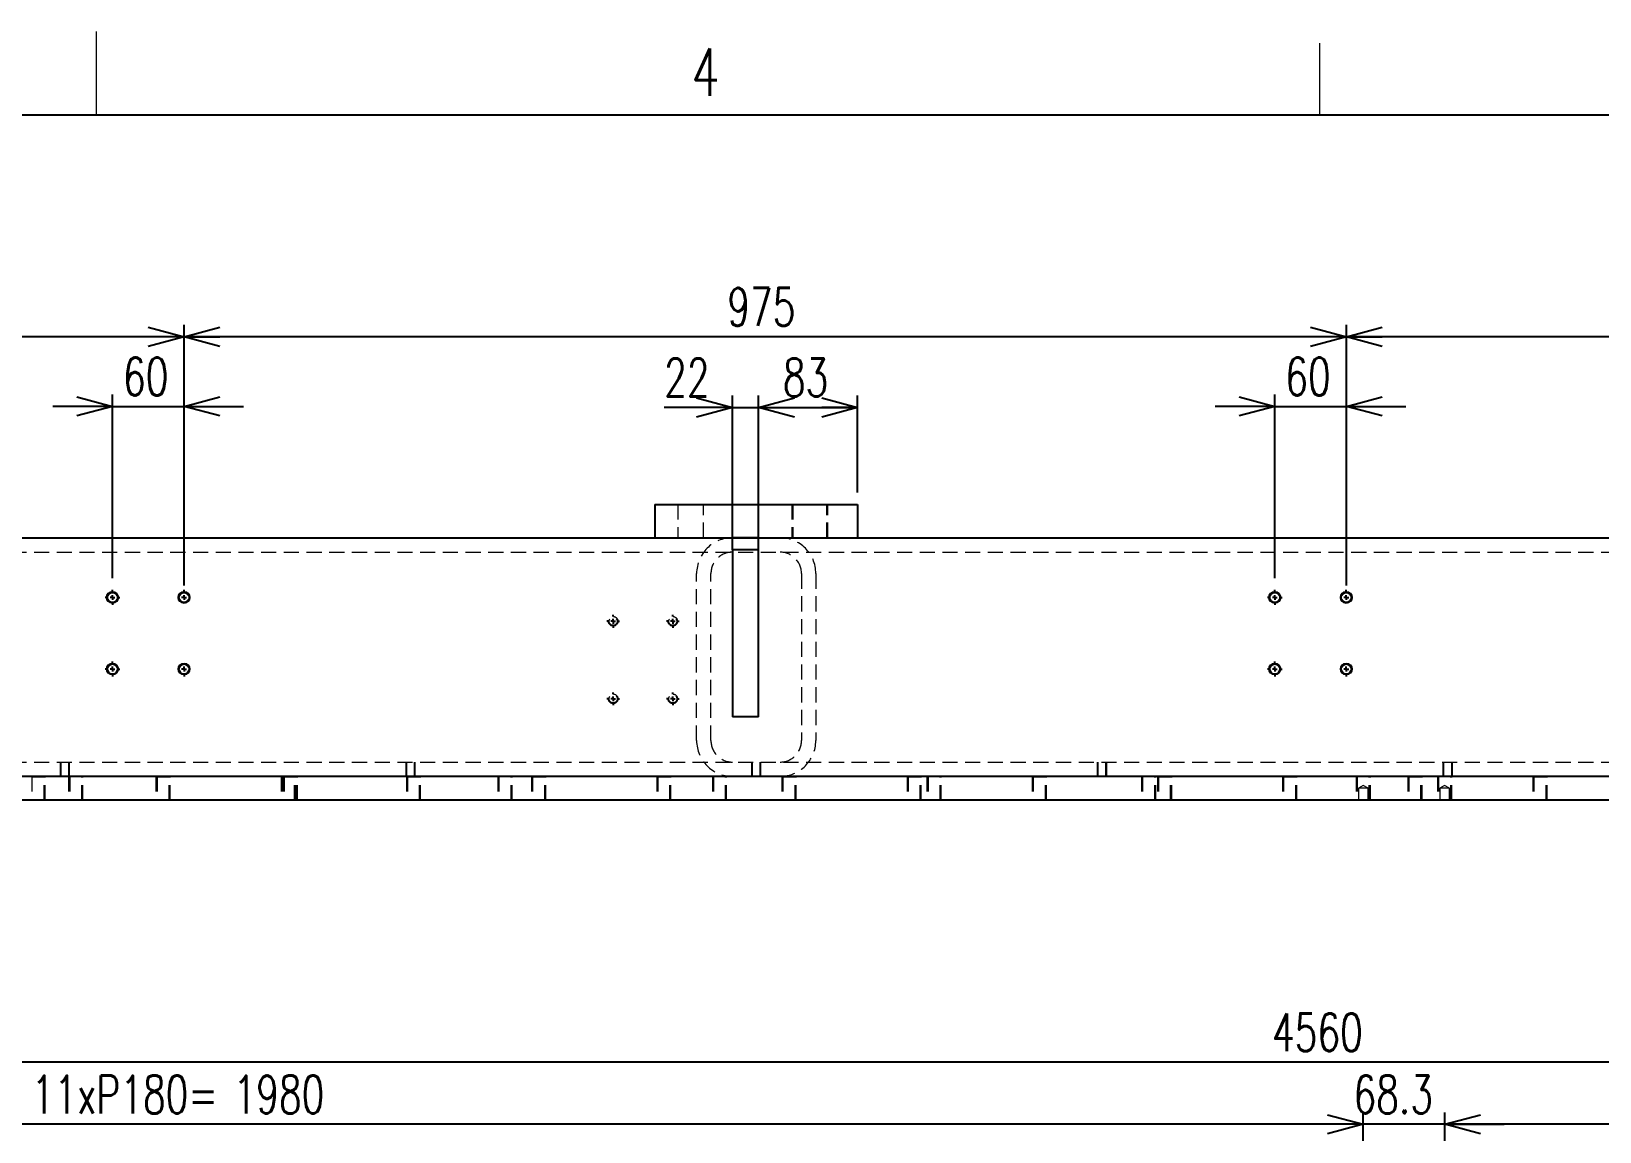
# Model space of a CAD drawing. Header units: millimetres. Extents: x 30 to 8380, y 30 to 5898.
# Drawn here: x 4151 to 5466, y 4975 to 5898 of the extents above; entities that cross this region are included whole.
import ezdxf

# ---------------------------------------------------------------- set-up
doc = ezdxf.new("R2010")
doc.units = ezdxf.units.MM
doc.header["$LTSCALE"] = 10
doc.linetypes.add('HIDDEN', pattern=[1.905, 1.27, -0.635])
doc.layers.add('FORMAT', color=7, linetype='Continuous')
doc.styles.add('SLDTEXTSTYLE0', font='TXT', dxfattribs={"width": 0.7, "bigfont": 'bigfont'})
doc.dimstyles.new('SLDDIMSTYLE1', dxfattribs={"dimtxt": 36.380208, "dimasz": 30, "dimexe": 0, "dimexo": 0.0625, "dimgap": 9.095052, "dimtad": 3, "dimrnd": 1e-09, "dimzin": 12, "dimdsep": 46, "dimtxsty": 'SLDTEXTSTYLE0', "dimblk1": 'OPEN30', "dimblk2": 'OPEN30', "dimsah": 1, "dimcen": 0.09, "dimadec": 0, "dimazin": 3, "dimtfac": 1, "dimtdec": 3, "dimtofl": 0, "dimtmove": 0, "dimatfit": 3, "dimldrblk": 'OPEN30', "dimfxl": 1, "dimfrac": 2, "dimtolj": 1, "dimtzin": 12, "dimarcsym": 0})
doc.dimstyles.new('SLDDIMSTYLE2', dxfattribs={"dimtxt": 36.380208, "dimasz": 30, "dimexe": 0, "dimexo": 0.0625, "dimgap": 9.095052, "dimtad": 3, "dimrnd": 1e-09, "dimzin": 12, "dimdsep": 46, "dimtxsty": 'SLDTEXTSTYLE0', "dimblk1": 'OPEN30', "dimblk2": 'OPEN30', "dimsah": 1, "dimcen": 0.09, "dimadec": 0, "dimazin": 3, "dimtfac": 1, "dimtdec": 3, "dimtmove": 0, "dimatfit": 0, "dimldrblk": 'OPEN30', "dimfxl": 1, "dimfrac": 2, "dimtolj": 1, "dimtzin": 12, "dimarcsym": 0})

# ---------------------------------------------------------------- blocks, each defined once
blk = doc.blocks.new('_Open30')
at = {"color": 0, "linetype": 'ByBlock', "lineweight": -2}
for p, q in [((-1, 0.267949), (0, 0)), ((0, 0), (-1, -0.267949)), ((0, 0), (-1, 0))]:
    blk.add_line(p, q, dxfattribs=at)
blk = doc.blocks.new('_D_26')
at = {"layer": 'FORMAT', "transparency": 16777216}
for p, q in [((2953.6, 4788.9), (2953.6, 5043.3)), ((7513.6, 4788.9), (7513.6, 5043.3)), ((7513.6, 5033.3), (2953.6, 5033.3))]:
    blk.add_line(p, q, dxfattribs=at)
at = {"layer": 'FORMAT', "transparency": 16777216, "xscale": 30, "yscale": 30, "rotation": 180}
blk.add_blockref('_Open30', (2953.6, 5033.3, 104), dxfattribs=at)
at = {"layer": 'FORMAT', "transparency": 16777216, "xscale": 30, "yscale": 30}
blk.add_blockref('_Open30', (7513.6, 5033.3, 104), dxfattribs=at)
at = {"layer": 'FORMAT', "transparency": 16777216, "insert": (5191.2, 5074.2), "char_height": 31.75, "attachment_point": 1, "style": 'SLDTEXTSTYLE0'}
blk.add_mtext('4560', dxfattribs=at)
blk = doc.blocks.new('_D_29')
at = {"layer": 'FORMAT', "transparency": 16777216}
for p, q in [((5336.1, 4757.9), (5336.1, 4991.2)), ((7316.1, 4757.9), (7316.1, 4991.2)), ((7316.1, 4981.2), (5336.1, 4981.2))]:
    blk.add_line(p, q, dxfattribs=at)
at = {"layer": 'FORMAT', "transparency": 16777216, "xscale": 30, "yscale": 30, "rotation": 180}
blk.add_blockref('_Open30', (5336.1, 4981.2, 104), dxfattribs=at)
at = {"layer": 'FORMAT', "transparency": 16777216, "xscale": 30, "yscale": 30}
blk.add_blockref('_Open30', (7316.1, 4981.2, 104), dxfattribs=at)
at = {"layer": 'FORMAT', "transparency": 16777216, "char_height": 31.75, "attachment_point": 1, "style": 'SLDTEXTSTYLE0'}
for s, insert in [('11xP180=', (6199.1, 5022.1)), ('1980', (6368.4, 5022.1))]:
    blk.add_mtext(s, dxfattribs=dict(at, insert=insert))
blk = doc.blocks.new('_D_32')
at = {"layer": 'FORMAT', "transparency": 16777216}
for p, q in [((5267.8, 4781), (5267.8, 4991.2)), ((5336.1, 4773.9), (5336.1, 4991.2)), ((5267.8, 4981.2), (5217.8, 4981.2)), ((5336.1, 4981.2), (5267.8, 4981.2)), ((5336.1, 4981.2), (5386.1, 4981.2))]:
    blk.add_line(p, q, dxfattribs=at)
at = {"layer": 'FORMAT', "transparency": 16777216, "xscale": 30, "yscale": 30}
blk.add_blockref('_Open30', (5267.8, 4981.2, 104), dxfattribs=at)
at = {"layer": 'FORMAT', "transparency": 16777216, "xscale": 30, "yscale": 30, "rotation": 180}
blk.add_blockref('_Open30', (5336.1, 4981.2, 104), dxfattribs=at)
at = {"layer": 'FORMAT', "transparency": 16777216, "insert": (5259.6, 5022.1), "char_height": 31.75, "attachment_point": 1, "style": 'SLDTEXTSTYLE0'}
blk.add_mtext('68.3', dxfattribs=at)
blk = doc.blocks.new('_D_33')
at = {"layer": 'FORMAT', "transparency": 16777216}
for p, q in [((3287.8, 4773.9), (3287.8, 4991.2)), ((5267.8, 4781), (5267.8, 4991.2)), ((5267.8, 4981.2), (3287.8, 4981.2))]:
    blk.add_line(p, q, dxfattribs=at)
at = {"layer": 'FORMAT', "transparency": 16777216, "xscale": 30, "yscale": 30, "rotation": 180}
blk.add_blockref('_Open30', (3287.8, 4981.2, 104), dxfattribs=at)
at = {"layer": 'FORMAT', "transparency": 16777216, "xscale": 30, "yscale": 30}
blk.add_blockref('_Open30', (5267.8, 4981.2, 104), dxfattribs=at)
at = {"layer": 'FORMAT', "transparency": 16777216, "char_height": 31.75, "attachment_point": 1, "style": 'SLDTEXTSTYLE0'}
for s, insert in [('11xP180=', (4150.8, 5022.1)), ('1980', (4320.1, 5022.1))]:
    blk.add_mtext(s, dxfattribs=dict(at, insert=insert))
blk = doc.blocks.new('_D_134')
at = {"layer": 'FORMAT', "transparency": 16777216}
for p, q in [((5253.6, 5439.2), (5253.6, 5651.4)), ((6228.6, 5439.2), (6228.6, 5651.4)), ((6228.6, 5641.4), (5253.6, 5641.4))]:
    blk.add_line(p, q, dxfattribs=at)
at = {"layer": 'FORMAT', "transparency": 16777216, "xscale": 30, "yscale": 30, "rotation": 180}
blk.add_blockref('_Open30', (5253.6, 5641.4, 530), dxfattribs=at)
at = {"layer": 'FORMAT', "transparency": 16777216, "xscale": 30, "yscale": 30}
blk.add_blockref('_Open30', (6228.6, 5641.4, 530), dxfattribs=at)
at = {"layer": 'FORMAT', "transparency": 16777216, "insert": (5709.3, 5682.4), "char_height": 31.75, "attachment_point": 1, "style": 'SLDTEXTSTYLE0'}
blk.add_mtext('975', dxfattribs=at)
blk = doc.blocks.new('_D_135')
at = {"layer": 'FORMAT', "transparency": 16777216}
for p, q in [((4278.6, 5439.2), (4278.6, 5651.4)), ((5253.6, 5439.2), (5253.6, 5651.4)), ((5253.6, 5641.4), (4278.6, 5641.4))]:
    blk.add_line(p, q, dxfattribs=at)
at = {"layer": 'FORMAT', "transparency": 16777216, "xscale": 30, "yscale": 30, "rotation": 180}
blk.add_blockref('_Open30', (4278.6, 5641.4, 530), dxfattribs=at)
at = {"layer": 'FORMAT', "transparency": 16777216, "xscale": 30, "yscale": 30}
blk.add_blockref('_Open30', (5253.6, 5641.4, 530), dxfattribs=at)
at = {"layer": 'FORMAT', "transparency": 16777216, "insert": (4734.3, 5682.4), "char_height": 31.75, "attachment_point": 1, "style": 'SLDTEXTSTYLE0'}
blk.add_mtext('975', dxfattribs=at)
blk = doc.blocks.new('_D_136')
at = {"layer": 'FORMAT', "transparency": 16777216}
for p, q in [((3303.6, 5439.2), (3303.6, 5651.4)), ((4278.6, 5439.2), (4278.6, 5651.4)), ((4278.6, 5641.4), (3303.6, 5641.4))]:
    blk.add_line(p, q, dxfattribs=at)
at = {"layer": 'FORMAT', "transparency": 16777216, "xscale": 30, "yscale": 30, "rotation": 180}
blk.add_blockref('_Open30', (3303.6, 5641.4, 530), dxfattribs=at)
at = {"layer": 'FORMAT', "transparency": 16777216, "xscale": 30, "yscale": 30}
blk.add_blockref('_Open30', (4278.6, 5641.4, 530), dxfattribs=at)
at = {"layer": 'FORMAT', "transparency": 16777216, "insert": (3759.3, 5682.4), "char_height": 31.75, "attachment_point": 1, "style": 'SLDTEXTSTYLE0'}
blk.add_mtext('975', dxfattribs=at)
blk = doc.blocks.new('_D_144')
at = {"layer": 'FORMAT', "transparency": 16777216}
for p, q in [((5193.6, 5439.2), (5193.6, 5593.1)), ((5253.6, 5432.9), (5253.6, 5593.1)), ((5193.6, 5583.1), (5143.6, 5583.1)), ((5193.6, 5583.1), (5253.6, 5583.1)), ((5253.6, 5583.1), (5303.6, 5583.1))]:
    blk.add_line(p, q, dxfattribs=at)
at = {"layer": 'FORMAT', "transparency": 16777216, "xscale": 30, "yscale": 30}
blk.add_blockref('_Open30', (5193.6, 5583.1, 530), dxfattribs=at)
at = {"layer": 'FORMAT', "transparency": 16777216, "xscale": 30, "yscale": 30, "rotation": 180}
blk.add_blockref('_Open30', (5253.6, 5583.1, 530), dxfattribs=at)
at = {"layer": 'FORMAT', "transparency": 16777216, "insert": (5202.4, 5624), "char_height": 31.75, "attachment_point": 1, "style": 'SLDTEXTSTYLE0'}
blk.add_mtext('60', dxfattribs=at)
blk = doc.blocks.new('_D_145')
at = {"layer": 'FORMAT', "transparency": 16777216}
for p, q in [((4218.6, 5439.2), (4218.6, 5593.1)), ((4278.6, 5432.9), (4278.6, 5593.1)), ((4218.6, 5583.1), (4168.6, 5583.1)), ((4218.6, 5583.1), (4278.6, 5583.1)), ((4278.6, 5583.1), (4328.6, 5583.1))]:
    blk.add_line(p, q, dxfattribs=at)
at = {"layer": 'FORMAT', "transparency": 16777216, "xscale": 30, "yscale": 30}
blk.add_blockref('_Open30', (4218.6, 5583.1, 530), dxfattribs=at)
at = {"layer": 'FORMAT', "transparency": 16777216, "xscale": 30, "yscale": 30, "rotation": 180}
blk.add_blockref('_Open30', (4278.6, 5583.1, 530), dxfattribs=at)
at = {"layer": 'FORMAT', "transparency": 16777216, "insert": (4227.4, 5624), "char_height": 31.75, "attachment_point": 1, "style": 'SLDTEXTSTYLE0'}
blk.add_mtext('60', dxfattribs=at)
blk = doc.blocks.new('_D_152')
at = {"layer": 'FORMAT', "transparency": 16777216}
for p, q in [((4738.6, 5472.9), (4738.6, 5592.2)), ((4760.6, 5472.9), (4760.6, 5592.2)), ((4738.6, 5582.2), (4681.3, 5582.2)), ((4738.6, 5582.2), (4760.6, 5582.2)), ((4760.6, 5582.2), (4810.6, 5582.2))]:
    blk.add_line(p, q, dxfattribs=at)
at = {"layer": 'FORMAT', "transparency": 16777216, "xscale": 30, "yscale": 30}
blk.add_blockref('_Open30', (4738.6, 5582.2, 530), dxfattribs=at)
at = {"layer": 'FORMAT', "transparency": 16777216, "xscale": 30, "yscale": 30, "rotation": 180}
blk.add_blockref('_Open30', (4760.6, 5582.2, 530), dxfattribs=at)
at = {"layer": 'FORMAT', "transparency": 16777216, "insert": (4681.3, 5623.2), "char_height": 31.75, "attachment_point": 1, "style": 'SLDTEXTSTYLE0'}
blk.add_mtext('22', dxfattribs=at)
blk = doc.blocks.new('_D_153')
at = {"layer": 'FORMAT', "transparency": 16777216}
for p, q in [((4760.6, 5472.9), (4760.6, 5592.2)), ((4843.6, 5510.9), (4843.6, 5592.2)), ((4760.6, 5582.2), (4843.6, 5582.2))]:
    blk.add_line(p, q, dxfattribs=at)
at = {"layer": 'FORMAT', "transparency": 16777216, "xscale": 30, "yscale": 30, "rotation": 180}
blk.add_blockref('_Open30', (4760.6, 5582.2, 530), dxfattribs=at)
at = {"layer": 'FORMAT', "transparency": 16777216, "xscale": 30, "yscale": 30}
blk.add_blockref('_Open30', (4843.6, 5582.2, 530), dxfattribs=at)
at = {"layer": 'FORMAT', "transparency": 16777216, "insert": (4780.9, 5623.2), "char_height": 31.75, "attachment_point": 1, "style": 'SLDTEXTSTYLE0'}
blk.add_mtext('83', dxfattribs=at)
blk = doc.blocks.new('SW_CENTERMARKSYMBOL_90')
at = {"layer": 'FORMAT', "color": 0}
for p, q in [((-2925, 64), (-2925, 66.25)), ((-1950, 64), (-1950, 66.25)), ((-2925, 60), (-2927, 60)), ((-2925, 60), (-2925, 62)), ((-2925, 60), (-2925, 58)), ((-2925, 60), (-2923, 60)), ((-1950, 60), (-1952, 60)), ((-1950, 60), (-1950, 62)), ((-1950, 60), (-1950, 58)), ((-1950, 60), (-1948, 60)), ((-2925, 0), (-2927, 0)), ((-2925, 0), (-2925, 2)), ((-2925, 0), (-2925, -2)), ((-2925, 0), (-2923, 0)), ((-1950, 0), (-1952, 0)), ((-1950, 0), (-1950, 2)), ((-1950, 0), (-1950, -2)), ((-1950, 0), (-1948, 0)), ((-2925, -4), (-2925, -6.25)), ((-1950, -4), (-1950, -6.25))]:
    blk.add_line(p, q, dxfattribs=at)
blk = doc.blocks.new('SW_CENTERMARKSYMBOL_91')
at = {"layer": 'FORMAT', "color": 0}
for p, q in [((-4, 0), (-5.4, 0)), ((0, 0), (-2, 0)), ((0, 4), (0, 5.4)), ((0, 0), (0, 2)), ((0, 0), (0, -2)), ((0, 0), (2, 0)), ((4, 0), (5.4, 0)), ((0, -4), (0, -5.4))]:
    blk.add_line(p, q, dxfattribs=at)
blk = doc.blocks.new('SW_CENTERMARKSYMBOL_92')
at = {"layer": 'FORMAT', "color": 0}
for p, q in [((-4, 0), (-5.4, 0)), ((0, 0), (-2, 0)), ((0, 4), (0, 5.4)), ((0, 0), (0, 2)), ((0, 0), (0, -2)), ((0, 0), (2, 0)), ((4, 0), (5.4, 0)), ((0, -4), (0, -5.4))]:
    blk.add_line(p, q, dxfattribs=at)
blk = doc.blocks.new('SW_CENTERMARKSYMBOL_93')
at = {"layer": 'FORMAT', "color": 0}
for p, q in [((-4, 0), (-5.4, 0)), ((0, 0), (-2, 0)), ((0, 4), (0, 5.4)), ((0, 0), (0, 2)), ((0, 0), (0, -2)), ((0, 0), (2, 0)), ((4, 0), (5.4, 0)), ((0, -4), (0, -5.4))]:
    blk.add_line(p, q, dxfattribs=at)
blk = doc.blocks.new('SW_CENTERMARKSYMBOL_94')
at = {"layer": 'FORMAT', "color": 0}
for p, q in [((-4, 0), (-5.4, 0)), ((0, 0), (-2, 0)), ((0, 4), (0, 5.4)), ((0, 0), (0, 2)), ((0, 0), (0, -2)), ((0, 0), (2, 0)), ((4, 0), (5.4, 0)), ((0, -4), (0, -5.4))]:
    blk.add_line(p, q, dxfattribs=at)
blk = doc.blocks.new('SW_CENTERMARKSYMBOL_99')
at = {"layer": 'FORMAT', "color": 0}
for p, q in [((-2925, 64), (-2925, 66.25)), ((-1950, 64), (-1950, 66.25)), ((-2925, 60), (-2927, 60)), ((-2925, 60), (-2925, 62)), ((-2925, 60), (-2925, 58)), ((-2925, 60), (-2923, 60)), ((-1950, 60), (-1952, 60)), ((-1950, 60), (-1950, 62)), ((-1950, 60), (-1950, 58)), ((-1950, 60), (-1948, 60)), ((-2925, 0), (-2927, 0)), ((-2925, 0), (-2925, 2)), ((-2925, 0), (-2925, -2)), ((-2925, 0), (-2923, 0)), ((-1950, 0), (-1952, 0)), ((-1950, 0), (-1950, 2)), ((-1950, 0), (-1950, -2)), ((-1950, 0), (-1948, 0)), ((-2925, -4), (-2925, -6.25)), ((-1950, -4), (-1950, -6.25))]:
    blk.add_line(p, q, dxfattribs=at)
blk = doc.blocks.new('SW_CENTERMARKSYMBOL_104')
at = {"layer": 'FORMAT', "color": 0}
for p, q in [((-4, 0), (-6.25, 0)), ((0, 0), (-2, 0)), ((0, 4), (0, 6.25)), ((0, 0), (0, 2)), ((0, 0), (0, -2)), ((0, 0), (2, 0)), ((4, 0), (6.25, 0)), ((0, -4), (0, -6.25))]:
    blk.add_line(p, q, dxfattribs=at)
blk = doc.blocks.new('SW_CENTERMARKSYMBOL_105')
at = {"layer": 'FORMAT', "color": 0}
for p, q in [((-4, 0), (-6.25, 0)), ((0, 0), (-2, 0)), ((0, 4), (0, 6.25)), ((0, 0), (0, 2)), ((0, 0), (0, -2)), ((0, 0), (2, 0)), ((4, 0), (6.25, 0)), ((0, -4), (0, -6.25))]:
    blk.add_line(p, q, dxfattribs=at)
blk = doc.blocks.new('SW_CENTERMARKSYMBOL_106')
at = {"layer": 'FORMAT', "color": 0}
for p, q in [((-4, 0), (-6.25, 0)), ((0, 0), (-2, 0)), ((0, 4), (0, 6.25)), ((0, 0), (0, 2)), ((0, 0), (0, -2)), ((0, 0), (2, 0)), ((4, 0), (6.25, 0)), ((0, -4), (0, -6.25))]:
    blk.add_line(p, q, dxfattribs=at)
blk = doc.blocks.new('SW_CENTERMARKSYMBOL_107')
at = {"layer": 'FORMAT', "color": 0}
for p, q in [((-4, 0), (-6.25, 0)), ((0, 0), (-2, 0)), ((0, 4), (0, 6.25)), ((0, 0), (0, 2)), ((0, 0), (0, -2)), ((0, 0), (2, 0)), ((4, 0), (6.25, 0)), ((0, -4), (0, -6.25))]:
    blk.add_line(p, q, dxfattribs=at)

msp = doc.modelspace()

# ---------------------------------------------------------------- linework, layer by layer
at = {"color": 7, "linetype": 'Continuous', "lineweight": 25}
for p, q in [((4673.5727932, 5500.923041), (4843.5727932, 5500.923041)), ((4673.5727932, 5500.923041), (4673.5727932, 5472.923041)), ((4843.5727932, 5500.923041), (4843.5727932, 5472.923041)), ((3973.5727932, 5472.923041), (4673.5727932, 5472.923041)), ((4673.5727932, 5472.923041), (4843.5727932, 5472.923041)), ((4738.5727932, 5462.923041), (4738.5727932, 5472.923041)), ((4760.5727932, 5472.923041), (4738.5727932, 5472.923041)), ((4760.5727932, 5462.923041), (4760.5727932, 5472.923041)), ((4843.5727932, 5472.923041), (5543.5727932, 5472.923041)), ((4760.5727932, 5462.923041), (4738.5727932, 5462.923041)), ((4738.5727932, 5462.923041), (4738.5727932, 5322.923041)), ((4760.5727932, 5322.923041), (4760.5727932, 5462.923041)), ((4760.5727932, 5322.923041), (4738.5727932, 5322.923041)), ((7513.5727932, 5272.923041), (2953.5727932, 5272.923041)), ((4150.9786788, 5272.924041), (4161.1669075, 5272.924041)), ((4255.9786788, 5272.924041), (4266.1669075, 5272.924041)), ((4360.9786788, 5272.924041), (4371.1669075, 5272.924041)), ((4465.9786788, 5272.924041), (4476.1669075, 5272.924041)), ((4570.9786788, 5272.924041), (4581.1669075, 5272.924041)), ((4675.9786788, 5272.924041), (4686.1669075, 5272.924041)), ((4780.9786788, 5272.924041), (4791.1669075, 5272.924041)), ((4885.9786788, 5272.924041), (4896.1669075, 5272.924041)), ((4990.9786788, 5272.924041), (5001.1669075, 5272.924041)), ((5095.9786788, 5272.924041), (5106.1669075, 5272.924041)), ((5200.9786788, 5272.924041), (5211.1669075, 5272.924041)), ((5305.9786788, 5272.924041), (5316.1669075, 5272.924041)), ((5410.9786788, 5272.924041), (5421.1669075, 5272.924041)), ((7513.5727932, 5252.923041), (2953.5727932, 5252.923041))]:
    msp.add_line(p, q, dxfattribs=at)
at = {"color": 7, "linetype": 'HIDDEN', "lineweight": 18}
for p, q in [((4692.8227932, 5500.923041), (4692.8227932, 5472.923041)), ((4714.3227932, 5472.923041), (4714.3227932, 5500.923041)), ((4788.5727932, 5500.923041), (4788.5727932, 5472.923041)), ((4789.3227932, 5500.923041), (4789.3227932, 5472.923041)), ((4817.8227932, 5472.923041), (4817.8227932, 5500.923041)), ((4818.5727932, 5472.923041), (4818.5727932, 5500.923041)), ((2933.5727932, 5460.923041), (7513.5727932, 5460.923041)), ((4708.5727932, 5302.923041), (4708.5727932, 5442.923041)), ((4720.5727932, 5302.923041), (4720.5727932, 5442.923041)), ((4796.5727932, 5442.923041), (4796.5727932, 5302.923041)), ((4808.5727932, 5442.923041), (4808.5727932, 5302.923041)), ((2933.5727932, 5284.923041), (7513.5727932, 5284.923041)), ((4174.5727932, 5284.923041), (4174.5727932, 5272.923041)), ((4175.1727932, 5284.923041), (4175.1727932, 5272.923041)), ((4181.9727932, 5272.923041), (4181.9727932, 5284.923041)), ((4182.5727932, 5272.923041), (4182.5727932, 5284.923041)), ((4464.5727932, 5284.923041), (4464.5727932, 5272.923041)), ((4465.1727932, 5284.923041), (4465.1727932, 5272.923041)), ((4471.9727932, 5272.923041), (4471.9727932, 5284.923041)), ((4472.5727932, 5272.923041), (4472.5727932, 5284.923041)), ((4754.5727932, 5284.923041), (4754.5727932, 5272.923041)), ((4755.1727932, 5284.923041), (4755.1727932, 5272.923041)), ((4761.9727932, 5272.923041), (4761.9727932, 5284.923041)), ((4762.5727932, 5272.923041), (4762.5727932, 5284.923041)), ((5044.5727932, 5284.923041), (5044.5727932, 5272.923041)), ((5045.1727932, 5284.923041), (5045.1727932, 5272.923041)), ((5051.9727932, 5272.923041), (5051.9727932, 5284.923041)), ((5052.5727932, 5272.923041), (5052.5727932, 5284.923041)), ((5334.5727932, 5284.923041), (5334.5727932, 5272.923041)), ((5335.1727932, 5284.923041), (5335.1727932, 5272.923041)), ((5341.9727932, 5272.923041), (5341.9727932, 5284.923041)), ((5342.5727932, 5272.923041), (5342.5727932, 5284.923041)), ((4150.9786788, 5272.924041), (4150.9727932, 5272.924041)), ((4150.9727932, 5272.924041), (4150.9727932, 5272.923041)), ((4150.9727932, 5272.923041), (4150.9727932, 5252.923041)), ((4161.1727932, 5272.924041), (4161.1669075, 5272.924041)), ((4161.1727932, 5272.923041), (4161.1727932, 5272.924041)), ((4161.1727932, 5252.923041), (4161.1727932, 5272.923041)), ((4162.0727932, 5252.923041), (4162.0727932, 5272.923041)), ((4181.7727932, 5272.923041), (4181.7727932, 5252.923041)), ((4182.6727932, 5272.923041), (4182.6727932, 5252.923041)), ((4192.8727932, 5252.923041), (4192.8727932, 5272.923041)), ((4193.7727932, 5252.923041), (4193.7727932, 5272.923041)), ((4255.0727932, 5272.923041), (4255.0727932, 5252.923041)), ((4255.9786788, 5272.924041), (4255.9727932, 5272.924041)), ((4255.9727932, 5272.924041), (4255.9727932, 5272.923041)), ((4255.9727932, 5272.923041), (4255.9727932, 5252.923041)), ((4266.1727932, 5272.924041), (4266.1669075, 5272.924041)), ((4266.1727932, 5272.923041), (4266.1727932, 5272.924041)), ((4266.1727932, 5252.923041), (4266.1727932, 5272.923041)), ((4267.0727932, 5252.923041), (4267.0727932, 5272.923041)), ((4360.0727932, 5272.923041), (4360.0727932, 5252.923041)), ((4360.9786788, 5272.924041), (4360.9727932, 5272.924041)), ((4360.9727932, 5272.924041), (4360.9727932, 5272.923041)), ((4360.9727932, 5272.923041), (4360.9727932, 5252.923041)), ((4361.7727932, 5272.923041), (4361.7727932, 5252.923041)), ((4362.6727932, 5272.923041), (4362.6727932, 5252.923041)), ((4371.1727932, 5272.924041), (4371.1669075, 5272.924041)), ((4371.1727932, 5272.923041), (4371.1727932, 5272.924041)), ((4371.1727932, 5252.923041), (4371.1727932, 5272.923041)), ((4372.0727932, 5252.923041), (4372.0727932, 5272.923041)), ((4372.8727932, 5252.923041), (4372.8727932, 5272.923041)), ((4373.7727932, 5252.923041), (4373.7727932, 5272.923041)), ((4465.0727932, 5272.923041), (4465.0727932, 5252.923041)), ((4465.9786788, 5272.924041), (4465.9727932, 5272.924041)), ((4465.9727932, 5272.924041), (4465.9727932, 5272.923041)), ((4465.9727932, 5272.923041), (4465.9727932, 5252.923041)), ((4476.1727932, 5272.924041), (4476.1669075, 5272.924041)), ((4476.1727932, 5272.923041), (4476.1727932, 5272.924041)), ((4476.1727932, 5252.923041), (4476.1727932, 5272.923041)), ((4477.0727932, 5252.923041), (4477.0727932, 5272.923041)), ((4541.7727932, 5272.923041), (4541.7727932, 5252.923041)), ((4542.6727932, 5272.923041), (4542.6727932, 5252.923041)), ((4552.8727932, 5252.923041), (4552.8727932, 5272.923041)), ((4553.7727932, 5252.923041), (4553.7727932, 5272.923041)), ((4570.0727932, 5272.923041), (4570.0727932, 5252.923041)), ((4570.9786788, 5272.924041), (4570.9727932, 5272.924041)), ((4570.9727932, 5272.924041), (4570.9727932, 5272.923041)), ((4570.9727932, 5272.923041), (4570.9727932, 5252.923041)), ((4581.1727932, 5272.924041), (4581.1669075, 5272.924041)), ((4581.1727932, 5272.923041), (4581.1727932, 5272.924041)), ((4581.1727932, 5252.923041), (4581.1727932, 5272.923041)), ((4582.0727932, 5252.923041), (4582.0727932, 5272.923041)), ((4675.0727932, 5272.923041), (4675.0727932, 5252.923041)), ((4675.9786788, 5272.924041), (4675.9727932, 5272.924041)), ((4675.9727932, 5272.924041), (4675.9727932, 5272.923041)), ((4675.9727932, 5272.923041), (4675.9727932, 5252.923041)), ((4686.1727932, 5272.924041), (4686.1669075, 5272.924041)), ((4686.1727932, 5272.923041), (4686.1727932, 5272.924041)), ((4686.1727932, 5252.923041), (4686.1727932, 5272.923041)), ((4687.0727932, 5252.923041), (4687.0727932, 5272.923041)), ((4721.7727932, 5272.923041), (4721.7727932, 5252.923041)), ((4722.6727932, 5272.923041), (4722.6727932, 5252.923041)), ((4732.8727932, 5252.923041), (4732.8727932, 5272.923041)), ((4733.7727932, 5252.923041), (4733.7727932, 5272.923041)), ((4780.0727932, 5272.923041), (4780.0727932, 5252.923041)), ((4780.9786788, 5272.924041), (4780.9727932, 5272.924041)), ((4780.9727932, 5272.924041), (4780.9727932, 5272.923041)), ((4780.9727932, 5272.923041), (4780.9727932, 5252.923041)), ((4791.1727932, 5272.924041), (4791.1669075, 5272.924041)), ((4791.1727932, 5272.923041), (4791.1727932, 5272.924041)), ((4791.1727932, 5252.923041), (4791.1727932, 5272.923041)), ((4792.0727932, 5252.923041), (4792.0727932, 5272.923041)), ((4885.0727932, 5272.923041), (4885.0727932, 5252.923041)), ((4885.9786788, 5272.924041), (4885.9727932, 5272.924041)), ((4885.9727932, 5272.924041), (4885.9727932, 5272.923041)), ((4885.9727932, 5272.923041), (4885.9727932, 5252.923041)), ((4896.1727932, 5272.924041), (4896.1669075, 5272.924041)), ((4896.1727932, 5272.923041), (4896.1727932, 5272.924041)), ((4896.1727932, 5252.923041), (4896.1727932, 5272.923041)), ((4897.0727932, 5252.923041), (4897.0727932, 5272.923041)), ((4901.7727932, 5272.923041), (4901.7727932, 5252.923041)), ((4902.6727932, 5272.923041), (4902.6727932, 5252.923041)), ((4912.8727932, 5252.923041), (4912.8727932, 5272.923041)), ((4913.7727932, 5252.923041), (4913.7727932, 5272.923041)), ((4990.0727932, 5272.923041), (4990.0727932, 5252.923041)), ((4990.9786788, 5272.924041), (4990.9727932, 5272.924041)), ((4990.9727932, 5272.924041), (4990.9727932, 5272.923041)), ((4990.9727932, 5272.923041), (4990.9727932, 5252.923041)), ((5001.1727932, 5272.924041), (5001.1669075, 5272.924041)), ((5001.1727932, 5272.923041), (5001.1727932, 5272.924041)), ((5001.1727932, 5252.923041), (5001.1727932, 5272.923041)), ((5002.0727932, 5252.923041), (5002.0727932, 5272.923041)), ((5081.7727932, 5272.923041), (5081.7727932, 5252.923041)), ((5082.6727932, 5272.923041), (5082.6727932, 5252.923041)), ((5092.8727932, 5252.923041), (5092.8727932, 5272.923041)), ((5093.7727932, 5252.923041), (5093.7727932, 5272.923041)), ((5095.0727932, 5272.923041), (5095.0727932, 5252.923041)), ((5095.9786788, 5272.924041), (5095.9727932, 5272.924041)), ((5095.9727932, 5272.924041), (5095.9727932, 5272.923041)), ((5095.9727932, 5272.923041), (5095.9727932, 5252.923041)), ((5106.1727932, 5272.924041), (5106.1669075, 5272.924041)), ((5106.1727932, 5272.923041), (5106.1727932, 5272.924041)), ((5106.1727932, 5252.923041), (5106.1727932, 5272.923041)), ((5107.0727932, 5252.923041), (5107.0727932, 5272.923041)), ((5200.0727932, 5272.923041), (5200.0727932, 5252.923041)), ((5200.9786788, 5272.924041), (5200.9727932, 5272.924041)), ((5200.9727932, 5272.924041), (5200.9727932, 5272.923041)), ((5200.9727932, 5272.923041), (5200.9727932, 5252.923041)), ((5211.1727932, 5272.924041), (5211.1669075, 5272.924041)), ((5211.1727932, 5272.923041), (5211.1727932, 5272.924041)), ((5211.1727932, 5252.923041), (5211.1727932, 5272.923041)), ((5212.0727932, 5252.923041), (5212.0727932, 5272.923041)), ((5261.7727932, 5272.923041), (5261.7727932, 5252.923041)), ((5262.6727932, 5272.923041), (5262.6727932, 5252.923041)), ((5267.7727932, 5265.3264835), (5263.7727932, 5262.923041)), ((5271.7727932, 5262.923041), (5263.7727932, 5262.923041)), ((5263.7727932, 5262.923041), (5263.7727932, 5252.923041)), ((5271.7727932, 5262.923041), (5267.7727932, 5265.3264835)), ((5271.7727932, 5252.923041), (5271.7727932, 5262.923041)), ((5272.8727932, 5252.923041), (5272.8727932, 5272.923041)), ((5273.7727932, 5252.923041), (5273.7727932, 5272.923041)), ((5305.0727932, 5272.923041), (5305.0727932, 5252.923041)), ((5305.9786788, 5272.924041), (5305.9727932, 5272.924041)), ((5305.9727932, 5272.924041), (5305.9727932, 5272.923041)), ((5305.9727932, 5272.923041), (5305.9727932, 5252.923041)), ((5316.1727932, 5272.924041), (5316.1669075, 5272.924041)), ((5316.1727932, 5272.923041), (5316.1727932, 5272.924041)), ((5316.1727932, 5252.923041), (5316.1727932, 5272.923041)), ((5317.0727932, 5252.923041), (5317.0727932, 5272.923041)), ((5330.0727932, 5272.923041), (5330.0727932, 5252.923041)), ((5330.9727932, 5272.923041), (5330.9727932, 5252.923041)), ((5336.0727932, 5265.3264835), (5332.0727932, 5262.923041)), ((5340.0727932, 5262.923041), (5332.0727932, 5262.923041)), ((5332.0727932, 5262.923041), (5332.0727932, 5252.923041)), ((5340.0727932, 5262.923041), (5336.0727932, 5265.3264835)), ((5340.0727932, 5252.923041), (5340.0727932, 5262.923041)), ((5341.1727932, 5252.923041), (5341.1727932, 5272.923041)), ((5342.0727932, 5252.923041), (5342.0727932, 5272.923041)), ((5410.0727932, 5272.923041), (5410.0727932, 5252.923041)), ((5410.9786788, 5272.924041), (5410.9727932, 5272.924041)), ((5410.9727932, 5272.924041), (5410.9727932, 5272.923041)), ((5410.9727932, 5272.923041), (5410.9727932, 5252.923041)), ((5421.1727932, 5272.924041), (5421.1669075, 5272.924041)), ((5421.1727932, 5272.923041), (5421.1727932, 5272.924041)), ((5421.1727932, 5252.923041), (5421.1727932, 5272.923041)), ((5422.0727932, 5252.923041), (5422.0727932, 5272.923041))]:
    msp.add_line(p, q, dxfattribs=at)
at = {"color": 7, "linetype": 'Continuous', "lineweight": 18}
for centre in [(4218.5727932, 5422.923041), (4278.5727932, 5422.923041), (5193.5727932, 5422.923041), (5253.5727932, 5422.923041), (4218.5727932, 5362.923041), (4278.5727932, 5362.923041), (5193.5727932, 5362.923041), (5253.5727932, 5362.923041)]:
    msp.add_circle(centre, 5, dxfattribs=at)
at = {"color": 7, "linetype": 'Continuous', "lineweight": 25}
for centre in [(4218.5727932, 5422.923041), (4278.5727932, 5422.923041), (5193.5727932, 5422.923041), (5253.5727932, 5422.923041), (4218.5727932, 5362.923041), (4278.5727932, 5362.923041), (5193.5727932, 5362.923041), (5253.5727932, 5362.923041)]:
    msp.add_circle(centre, 4.25, dxfattribs=at)
at = {"color": 7, "linetype": 'HIDDEN', "lineweight": 18}
for centre, radius in [((4638.5727932, 5402.923041), 4), ((4688.5727932, 5402.923041), 4), ((4638.5727932, 5402.923041), 3.4), ((4688.5727932, 5402.923041), 3.4), ((4638.5727932, 5337.923041), 4), ((4638.5727932, 5337.923041), 3.4), ((4688.5727932, 5337.923041), 4), ((4688.5727932, 5337.923041), 3.4)]:
    msp.add_circle(centre, radius, dxfattribs=at)
for centre, radius, start, end in [((4738.5727932, 5442.923041), 30, 90, 180), ((4778.5727932, 5442.923041), 30, 0, 90), ((4738.5727932, 5442.923041), 18, 90, 180), ((4778.5727932, 5442.923041), 18, 0, 90), ((4738.5727932, 5302.923041), 30, 180, 270), ((4738.5727932, 5302.923041), 18, 180, 270), ((4778.5727932, 5302.923041), 30, 270, 0), ((4778.5727932, 5302.923041), 18, 270, 0)]:
    msp.add_arc(centre, radius, start, end, dxfattribs=at)
at = {"layer": 'FORMAT', "linetype": 'Continuous', "lineweight": 18}
for p, q in [((4205, 5897.51), (4205, 5827.49)), ((5231.25, 5827.5), (5231.25, 5887.5))]:
    msp.add_line(p, q, dxfattribs=at)
at = {"layer": 'FORMAT', "linetype": 'Continuous', "lineweight": 25}
msp.add_line((100, 5827.5), (8310, 5827.5), dxfattribs=at)

# ---------------------------------------------------------------- block references
at = {"layer": 'FORMAT'}
for name, p in [('SW_CENTERMARKSYMBOL_90', (7203.5727932, 5362.923041)), ('SW_CENTERMARKSYMBOL_99', (7203.5727932, 5362.923041)), ('SW_CENTERMARKSYMBOL_107', (4218.5727932, 5422.923041)), ('SW_CENTERMARKSYMBOL_104', (5193.5727932, 5422.923041)), ('SW_CENTERMARKSYMBOL_92', (4638.5727932, 5402.923041)), ('SW_CENTERMARKSYMBOL_93', (4688.5727932, 5402.923041)), ('SW_CENTERMARKSYMBOL_106', (4218.5727932, 5362.923041)), ('SW_CENTERMARKSYMBOL_105', (5193.5727932, 5362.923041)), ('SW_CENTERMARKSYMBOL_91', (4638.5727932, 5337.923041)), ('SW_CENTERMARKSYMBOL_94', (4688.5727932, 5337.923041))]:
    msp.add_blockref(name, p, dxfattribs=at)

# ---------------------------------------------------------------- texts
at = {"layer": 'FORMAT', "insert": (4716.0579423, 5883.1015409), "char_height": 39.6875, "attachment_point": 2, "style": 'SLDTEXTSTYLE0'}
msp.add_mtext('4', dxfattribs=at)

# ---------------------------------------------------------------- dimensions: what is measured, and where the dimension line sits
at = {"layer": 'FORMAT'}
for base, p1, p2, dimstyle, picture, middle in [((3303.5727932, 5641.4312844), (4278.5727932, 5429.173041), (3303.5727932, 5429.173041), 'SLDDIMSTYLE1', '_D_136', (3791.0727932, 5641.4312844)), ((4278.5727932, 5641.4312844), (5253.5727932, 5429.173041), (4278.5727932, 5429.173041), 'SLDDIMSTYLE1', '_D_135', (4766.0727932, 5641.4312844)), ((5253.5727932, 5641.4312844), (6228.5727932, 5429.173041), (5253.5727932, 5429.173041), 'SLDDIMSTYLE1', '_D_134', (5741.0727932, 5641.4312844)), ((4278.5727932, 5583.1044406), (4218.5727932, 5429.173041), (4278.5727932, 5422.923041), 'SLDDIMSTYLE2', '_D_145', (4248.5727932, 5583.1044406)), ((4760.5727932, 5582.238826), (4738.5727932, 5462.923041), (4760.5727932, 5462.923041), 'SLDDIMSTYLE2', '_D_152', (4702.4516103, 5582.238826)), ((4843.5727932, 5582.238826), (4760.5727932, 5462.923041), (4843.5727932, 5500.923041), 'SLDDIMSTYLE1', '_D_153', (4802.0727932, 5582.238826)), ((5253.5727932, 5583.1044406), (5193.5727932, 5429.173041), (5253.5727932, 5422.923041), 'SLDDIMSTYLE2', '_D_144', (5223.5727932, 5583.1044406)), ((2953.5727932, 5033.3004054), (7513.5727932, 4778.8972603), (2953.5727932, 4778.8972603), 'SLDDIMSTYLE1', '_D_26', (5233.5727932, 5033.3004054)), ((5267.7727932, 4981.1876676), (5336.0727932, 4763.8972603), (5267.7727932, 4770.9972603), 'SLDDIMSTYLE2', '_D_32', (5301.9227932, 4981.1876676))]:
    dim = msp.add_linear_dim(base=base, p1=p1, p2=p2, dimstyle=dimstyle, dxfattribs=at)
    dim.commit()
    dim.dimension.update_dxf_attribs({"geometry": picture, "text_midpoint": middle, "dimtype": 160})
for base, p1, p2, picture, middle in [((3287.7727932, 4981.1876676), (5267.7727932, 4770.9972603), (3287.7727932, 4763.8972603), '_D_33', (4277.7727932, 4981.1876676)), ((5336.0727932, 4981.1876676), (7316.0727932, 4747.8972603), (5336.0727932, 4747.8972603), '_D_29', (6326.0727932, 4981.1876676))]:
    dim = msp.add_linear_dim(base=base, p1=p1, p2=p2, text='11xP180=<>', dimstyle='SLDDIMSTYLE1', dxfattribs=at)
    dim.commit()
    dim.dimension.update_dxf_attribs({"geometry": picture, "text_midpoint": middle, "dimtype": 160})

doc.saveas('drawing.dxf')
